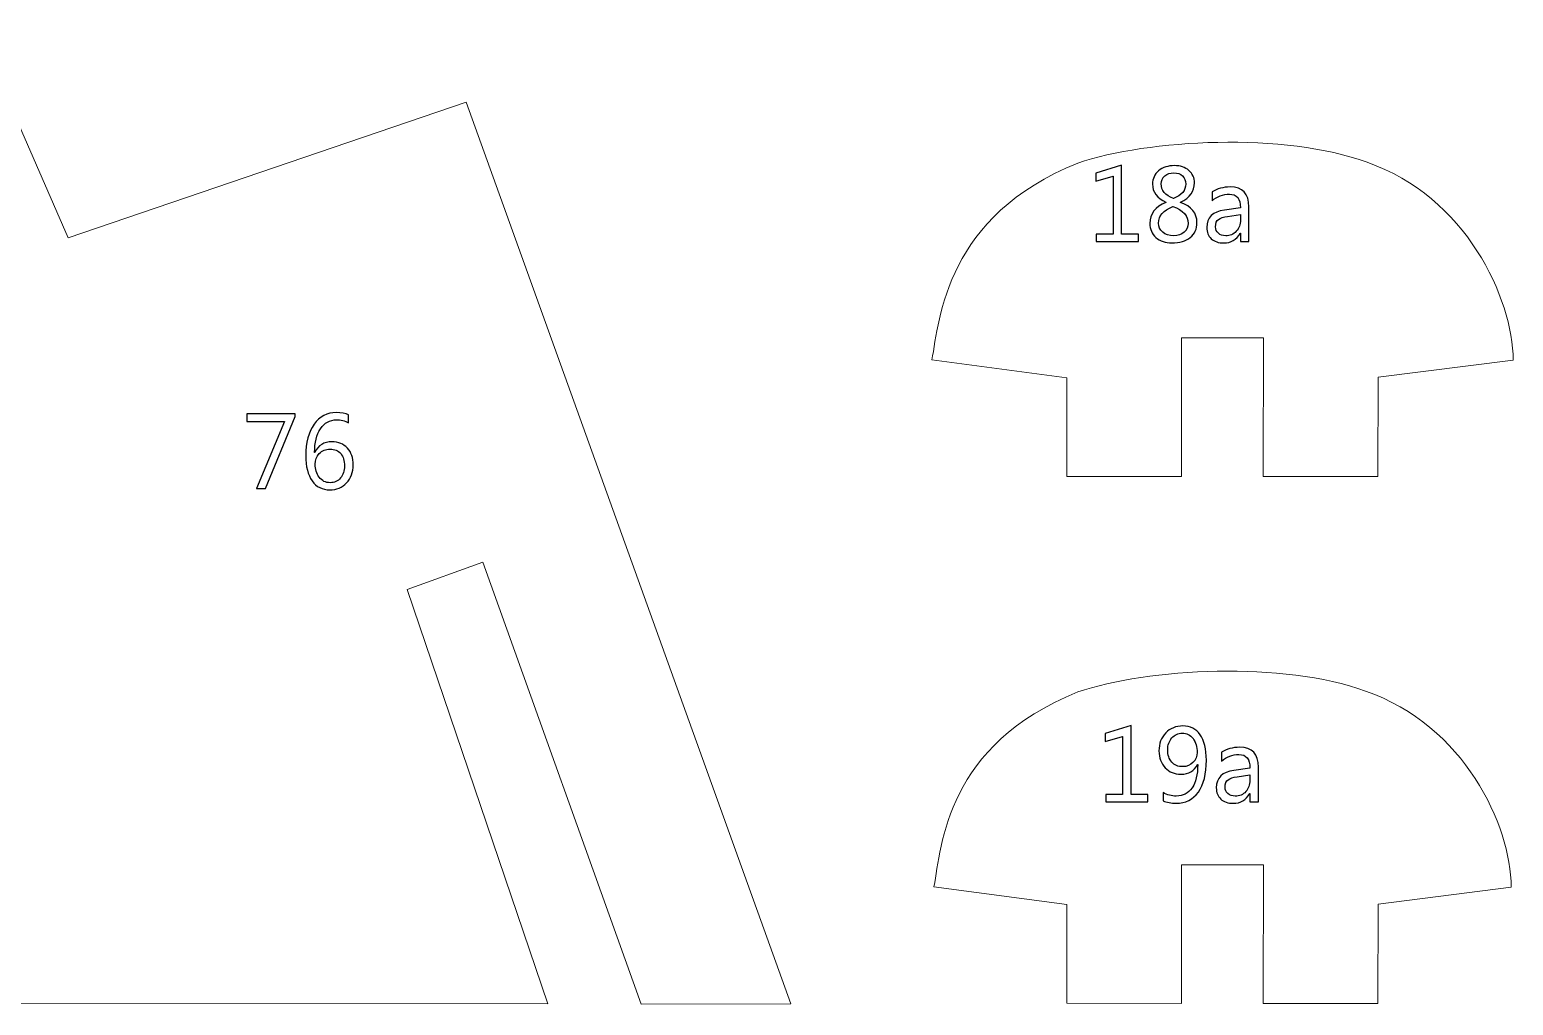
# Model space of a CAD drawing. Header units: centimetres. Extents: x -19.4 to 19.9, y -26.5 to 22.7.
# Drawn here: x 13.74 to 19.62, y -26.46 to -22.59 of the extents above; entities that cross this region are included whole.
import ezdxf

# ---------------------------------------------------------------- set-up
doc = ezdxf.new("R2010")
doc.units = ezdxf.units.CM
doc.header["$MEASUREMENT"] = 0
doc.layers.add('Camada 1', color=7, linetype='Continuous')

msp = doc.modelspace()

# ---------------------------------------------------------------- linework, layer by layer
at = {"layer": 'Camada 1', "color": 7, "lineweight": 9}
for points, knots in [([(15.46862, -22.88069), (15.46862, -22.88069), (16.7564, -26.45463), (16.7564, -26.45463), (16.7564, -26.45463), (16.7564, -26.45463), (16.16272, -26.45526), (16.16272, -26.45526), (16.16272, -26.45526), (16.16272, -26.45526), (15.53393, -24.70365), (15.53393, -24.70365), (15.53393, -24.70365), (15.53393, -24.70365), (15.23463, -24.8125), (15.23463, -24.8125), (15.23463, -24.8125), (15.23463, -24.8125), (15.79181, -26.45503), (15.79181, -26.45503), (15.79181, -26.45503), (15.79181, -26.45503), (8.80438, -26.45255), (8.80438, -26.45255), (8.80438, -26.45255), (8.80438, -26.45255), (8.79951, -25.87983), (8.79951, -25.87983), (8.79951, -25.87983), (8.79951, -25.87983), (8.47881, -25.87795), (8.47881, -25.87795), (8.47881, -25.87795), (8.47881, -25.87795), (8.47523, -26.45047), (8.47523, -26.45047), (8.47523, -26.45047), (8.47523, -26.45047), (6.45199, -26.45212), (6.45199, -26.45212), (6.45199, -26.45212), (6.20591, -26.46023), (6.14256, -26.04751), (6.38097, -25.97301), (6.38097, -25.97301), (6.38097, -25.97301), (8.44333, -25.27122), (8.44333, -25.27122), (8.44333, -25.27122), (8.44333, -25.27122), (8.34547, -24.96979), (8.34547, -24.96979), (8.34547, -24.96979), (8.34547, -24.96979), (9.88118, -24.43949), (9.88118, -24.43949), (9.88118, -24.43949), (9.88118, -24.43949), (9.99392, -24.74276), (9.99392, -24.74276), (9.99392, -24.74276), (9.99392, -24.74276), (12.45782, -23.90472), (12.45782, -23.90472), (12.45782, -23.90472), (12.45782, -23.90472), (11.44347, -21.50548), (11.44347, -21.50548), (11.44347, -21.50548), (11.44347, -21.50548), (12.89858, -21.14595), (12.89858, -21.14595), (12.89858, -21.14595), (12.89858, -21.14595), (13.889, -23.41795), (13.889, -23.41795), (13.889, -23.41795), (13.889, -23.41795), (15.46862, -22.88069), (15.46862, -22.88069)], [0, 0, 0, 0, 0.047619, 0.047619, 0.047619, 0.047619, 0.0952381, 0.0952381, 0.0952381, 0.0952381, 0.1428571, 0.1428571, 0.1428571, 0.1428571, 0.1904762, 0.1904762, 0.1904762, 0.1904762, 0.2380952, 0.2380952, 0.2380952, 0.2380952, 0.2857143, 0.2857143, 0.2857143, 0.2857143, 0.3333333, 0.3333333, 0.3333333, 0.3333333, 0.3809524, 0.3809524, 0.3809524, 0.3809524, 0.4285714, 0.4285714, 0.4285714, 0.4285714, 0.4761905, 0.4761905, 0.4761905, 0.4761905, 0.5238095, 0.5238095, 0.5238095, 0.5238095, 0.5714286, 0.5714286, 0.5714286, 0.5714286, 0.6190476, 0.6190476, 0.6190476, 0.6190476, 0.6666667, 0.6666667, 0.6666667, 0.6666667, 0.7142857, 0.7142857, 0.7142857, 0.7142857, 0.7619048, 0.7619048, 0.7619048, 0.7619048, 0.8095238, 0.8095238, 0.8095238, 0.8095238, 0.8571429, 0.8571429, 0.8571429, 0.8571429, 0.9047619, 0.9047619, 0.9047619, 0.9047619, 1, 1, 1, 1]), ([(18.30571, -23.8153), (18.30571, -23.8153), (18.63016, -23.8153), (18.63016, -23.8153), (18.63016, -23.8153), (18.63016, -23.8153), (18.62994, -24.36472), (18.62994, -24.36472), (18.62994, -24.36472), (18.62994, -24.36472), (19.08462, -24.3646), (19.08462, -24.3646), (19.08462, -24.3646), (19.08462, -24.3646), (19.08492, -23.97119), (19.08492, -23.97119), (19.08492, -23.97119), (19.08492, -23.97119), (19.62165, -23.90367), (19.62165, -23.90367), (19.62165, -23.90367), (19.61868, -23.65699), (19.43366, -23.25421), (19.04145, -23.11915), (19.04145, -23.11915), (18.71674, -22.9992), (18.17088, -23.02732), (17.8942, -23.1225), (17.8942, -23.1225), (17.37287, -23.33171), (17.34574, -23.73671), (17.31563, -23.90215), (17.31563, -23.90215), (17.31563, -23.90215), (17.85018, -23.97329), (17.85018, -23.97329), (17.85018, -23.97329), (17.85018, -23.97329), (17.85024, -24.36394), (17.85024, -24.36394), (17.85024, -24.36394), (17.85024, -24.36394), (18.30575, -24.36468), (18.30575, -24.36468), (18.30575, -24.36468), (18.30575, -24.36468), (18.30571, -23.8153), (18.30571, -23.8153)], [0, 0, 0, 0, 0.0769231, 0.0769231, 0.0769231, 0.0769231, 0.1538462, 0.1538462, 0.1538462, 0.1538462, 0.2307692, 0.2307692, 0.2307692, 0.2307692, 0.3076923, 0.3076923, 0.3076923, 0.3076923, 0.3846154, 0.3846154, 0.3846154, 0.3846154, 0.4615385, 0.4615385, 0.4615385, 0.4615385, 0.5384615, 0.5384615, 0.5384615, 0.5384615, 0.6153846, 0.6153846, 0.6153846, 0.6153846, 0.6923077, 0.6923077, 0.6923077, 0.6923077, 0.7692308, 0.7692308, 0.7692308, 0.7692308, 0.8461538, 0.8461538, 0.8461538, 0.8461538, 1, 1, 1, 1]), ([(18.30571, -25.9033), (18.30571, -25.9033), (18.63016, -25.9033), (18.63016, -25.9033), (18.63016, -25.9033), (18.63016, -25.9033), (18.62994, -26.45272), (18.62994, -26.45272), (18.62994, -26.45272), (18.62994, -26.45272), (19.08462, -26.4526), (19.08462, -26.4526), (19.08462, -26.4526), (19.08462, -26.4526), (19.08492, -26.05919), (19.08492, -26.05919), (19.08492, -26.05919), (19.08492, -26.05919), (19.61366, -25.99167), (19.61366, -25.99167), (19.61366, -25.99167), (19.61069, -25.74499), (19.42774, -25.35021), (19.03552, -25.21515), (19.03552, -25.21515), (18.71082, -25.0952), (18.17088, -25.12332), (17.8942, -25.2185), (17.8942, -25.2185), (17.37287, -25.42771), (17.35376, -25.82471), (17.32364, -25.99015), (17.32364, -25.99015), (17.32364, -25.99015), (17.85018, -26.06129), (17.85018, -26.06129), (17.85018, -26.06129), (17.85018, -26.06129), (17.85024, -26.45194), (17.85024, -26.45194), (17.85024, -26.45194), (17.85024, -26.45194), (18.30575, -26.45268), (18.30575, -26.45268), (18.30575, -26.45268), (18.30575, -26.45268), (18.30571, -25.9033), (18.30571, -25.9033)], [0, 0, 0, 0, 0.0769231, 0.0769231, 0.0769231, 0.0769231, 0.1538462, 0.1538462, 0.1538462, 0.1538462, 0.2307692, 0.2307692, 0.2307692, 0.2307692, 0.3076923, 0.3076923, 0.3076923, 0.3076923, 0.3846154, 0.3846154, 0.3846154, 0.3846154, 0.4615385, 0.4615385, 0.4615385, 0.4615385, 0.5384615, 0.5384615, 0.5384615, 0.5384615, 0.6153846, 0.6153846, 0.6153846, 0.6153846, 0.6923077, 0.6923077, 0.6923077, 0.6923077, 0.7692308, 0.7692308, 0.7692308, 0.7692308, 0.8461538, 0.8461538, 0.8461538, 0.8461538, 1, 1, 1, 1])]:
    msp.add_open_spline(points, degree=3, knots=knots, dxfattribs=at)
at = {"layer": 'Camada 1', "color": 7}
for points, knots in [([(18.13488, -23.4337), (18.13488, -23.4337), (17.96724, -23.4337), (17.96724, -23.4337), (17.96724, -23.4337), (17.96724, -23.4337), (17.96724, -23.40407), (17.96724, -23.40407), (17.96724, -23.40407), (17.96724, -23.40407), (18.03412, -23.40407), (18.03412, -23.40407), (18.03412, -23.40407), (18.03412, -23.40407), (18.03412, -23.17363), (18.03412, -23.17363), (18.03412, -23.17363), (18.03412, -23.17363), (17.96554, -23.19409), (17.96554, -23.19409), (17.96554, -23.19409), (17.96554, -23.19409), (17.96554, -23.16192), (17.96554, -23.16192), (17.96554, -23.16192), (17.96554, -23.16192), (18.06799, -23.13059), (18.06799, -23.13059), (18.06799, -23.13059), (18.06799, -23.13059), (18.06799, -23.40407), (18.06799, -23.40407), (18.06799, -23.40407), (18.06799, -23.40407), (18.13488, -23.40407), (18.13488, -23.40407), (18.13488, -23.40407), (18.13488, -23.40407), (18.13488, -23.4337), (18.13488, -23.4337)], [0, 0, 0, 0, 0.0909091, 0.0909091, 0.0909091, 0.0909091, 0.1818182, 0.1818182, 0.1818182, 0.1818182, 0.2727273, 0.2727273, 0.2727273, 0.2727273, 0.3636364, 0.3636364, 0.3636364, 0.3636364, 0.4545455, 0.4545455, 0.4545455, 0.4545455, 0.5454545, 0.5454545, 0.5454545, 0.5454545, 0.6363636, 0.6363636, 0.6363636, 0.6363636, 0.7272727, 0.7272727, 0.7272727, 0.7272727, 0.8181818, 0.8181818, 0.8181818, 0.8181818, 1, 1, 1, 1]), ([(18.24368, -23.27833), (18.24368, -23.27833), (18.24368, -23.27749), (18.24368, -23.27749), (18.24368, -23.27749), (18.20812, -23.26098), (18.19034, -23.23699), (18.19034, -23.20552), (18.19034, -23.20552), (18.19034, -23.18414), (18.19845, -23.16657), (18.21475, -23.15288), (18.21475, -23.15288), (18.23105, -23.13913), (18.252, -23.13228), (18.27769, -23.13228), (18.27769, -23.13228), (18.30083, -23.13228), (18.31988, -23.1387), (18.33477, -23.15154), (18.33477, -23.15154), (18.34965, -23.16439), (18.35713, -23.18082), (18.35713, -23.20093), (18.35713, -23.20093), (18.35713, -23.23381), (18.33879, -23.25928), (18.3021, -23.27749), (18.3021, -23.27749), (18.3021, -23.27749), (18.3021, -23.27833), (18.3021, -23.27833), (18.3021, -23.27833), (18.34528, -23.29379), (18.36687, -23.32053), (18.36687, -23.35856), (18.36687, -23.35856), (18.36687, -23.38311), (18.35805, -23.40258), (18.34041, -23.41705), (18.34041, -23.41705), (18.32284, -23.43151), (18.29829, -23.43878), (18.26689, -23.43878), (18.26689, -23.43878), (18.24156, -23.43878), (18.22075, -23.43158), (18.20431, -23.41726), (18.20431, -23.41726), (18.18794, -23.40294), (18.17975, -23.38431), (18.17975, -23.36145), (18.17975, -23.36145), (18.17975, -23.32342), (18.20106, -23.29569), (18.24368, -23.27833)], [0, 0, 0, 0, 0.0666667, 0.0666667, 0.0666667, 0.0666667, 0.1333333, 0.1333333, 0.1333333, 0.1333333, 0.2, 0.2, 0.2, 0.2, 0.2666667, 0.2666667, 0.2666667, 0.2666667, 0.3333333, 0.3333333, 0.3333333, 0.3333333, 0.4, 0.4, 0.4, 0.4, 0.4666667, 0.4666667, 0.4666667, 0.4666667, 0.5333333, 0.5333333, 0.5333333, 0.5333333, 0.6, 0.6, 0.6, 0.6, 0.6666667, 0.6666667, 0.6666667, 0.6666667, 0.7333333, 0.7333333, 0.7333333, 0.7333333, 0.8, 0.8, 0.8, 0.8, 0.8666667, 0.8666667, 0.8666667, 0.8666667, 1, 1, 1, 1]), ([(18.32242, -23.20517), (18.32242, -23.19148), (18.31812, -23.18075), (18.30958, -23.17285), (18.30958, -23.17285), (18.30104, -23.16502), (18.28933, -23.16107), (18.27458, -23.16107), (18.27458, -23.16107), (18.26075, -23.16107), (18.24904, -23.16516), (18.23944, -23.17342), (18.23944, -23.17342), (18.22985, -23.1816), (18.22505, -23.19204), (18.22505, -23.20474), (18.22505, -23.20474), (18.22505, -23.23057), (18.24114, -23.24997), (18.27331, -23.26309), (18.27331, -23.26309), (18.30605, -23.24955), (18.32242, -23.23029), (18.32242, -23.20517)], [0, 0, 0, 0, 0.1428571, 0.1428571, 0.1428571, 0.1428571, 0.2857143, 0.2857143, 0.2857143, 0.2857143, 0.4285714, 0.4285714, 0.4285714, 0.4285714, 0.5714286, 0.5714286, 0.5714286, 0.5714286, 0.7142857, 0.7142857, 0.7142857, 0.7142857, 1, 1, 1, 1]), ([(18.57304, -23.4337), (18.57304, -23.4337), (18.53917, -23.4337), (18.53917, -23.4337), (18.53917, -23.4337), (18.53917, -23.4337), (18.53917, -23.40061), (18.53917, -23.40061), (18.53917, -23.40061), (18.53917, -23.40061), (18.53832, -23.40061), (18.53832, -23.40061), (18.53832, -23.40061), (18.52358, -23.42608), (18.50192, -23.43878), (18.4732, -23.43878), (18.4732, -23.43878), (18.4521, -23.43878), (18.43559, -23.43321), (18.42367, -23.42199), (18.42367, -23.42199), (18.41174, -23.41084), (18.40582, -23.39602), (18.40582, -23.37754), (18.40582, -23.37754), (18.40582, -23.33795), (18.4291, -23.31488), (18.47567, -23.30839), (18.47567, -23.30839), (18.47567, -23.30839), (18.53917, -23.2995), (18.53917, -23.2995), (18.53917, -23.2995), (18.53917, -23.26338), (18.52463, -23.24531), (18.49557, -23.24531), (18.49557, -23.24531), (18.47009, -23.24531), (18.44709, -23.25406), (18.42656, -23.27156), (18.42656, -23.27156), (18.42656, -23.27156), (18.42656, -23.23685), (18.42656, -23.23685), (18.42656, -23.23685), (18.44737, -23.22358), (18.47129, -23.21695), (18.49846, -23.21695), (18.49846, -23.21695), (18.5482, -23.21695), (18.57304, -23.24327), (18.57304, -23.29597), (18.57304, -23.29597), (18.57304, -23.29597), (18.57304, -23.4337), (18.57304, -23.4337)], [0, 0, 0, 0, 0.0666667, 0.0666667, 0.0666667, 0.0666667, 0.1333333, 0.1333333, 0.1333333, 0.1333333, 0.2, 0.2, 0.2, 0.2, 0.2666667, 0.2666667, 0.2666667, 0.2666667, 0.3333333, 0.3333333, 0.3333333, 0.3333333, 0.4, 0.4, 0.4, 0.4, 0.4666667, 0.4666667, 0.4666667, 0.4666667, 0.5333333, 0.5333333, 0.5333333, 0.5333333, 0.6, 0.6, 0.6, 0.6, 0.6666667, 0.6666667, 0.6666667, 0.6666667, 0.7333333, 0.7333333, 0.7333333, 0.7333333, 0.8, 0.8, 0.8, 0.8, 0.8666667, 0.8666667, 0.8666667, 0.8666667, 1, 1, 1, 1]), ([(18.27105, -23.29442), (18.23331, -23.30945), (18.21447, -23.33132), (18.21447, -23.3599), (18.21447, -23.3599), (18.21447, -23.37464), (18.21997, -23.38678), (18.23091, -23.39623), (18.23091, -23.39623), (18.24184, -23.40569), (18.25624, -23.41042), (18.27416, -23.41042), (18.27416, -23.41042), (18.29123, -23.41042), (18.30513, -23.40576), (18.31593, -23.39645), (18.31593, -23.39645), (18.32672, -23.38713), (18.33216, -23.37535), (18.33216, -23.3611), (18.33216, -23.3611), (18.33216, -23.33132), (18.31177, -23.30903), (18.27105, -23.29442)], [0, 0, 0, 0, 0.1428571, 0.1428571, 0.1428571, 0.1428571, 0.2857143, 0.2857143, 0.2857143, 0.2857143, 0.4285714, 0.4285714, 0.4285714, 0.4285714, 0.5714286, 0.5714286, 0.5714286, 0.5714286, 0.7142857, 0.7142857, 0.7142857, 0.7142857, 1, 1, 1, 1]), ([(18.53917, -23.32659), (18.53917, -23.32659), (18.48809, -23.33365), (18.48809, -23.33365), (18.48809, -23.33365), (18.47235, -23.33584), (18.4605, -23.33979), (18.45253, -23.34536), (18.45253, -23.34536), (18.44455, -23.35101), (18.44053, -23.36089), (18.44053, -23.37514), (18.44053, -23.37514), (18.44053, -23.38551), (18.4442, -23.39398), (18.45161, -23.40054), (18.45161, -23.40054), (18.45895, -23.4071), (18.46882, -23.41042), (18.48103, -23.41042), (18.48103, -23.41042), (18.49789, -23.41042), (18.51179, -23.40449), (18.52273, -23.39271), (18.52273, -23.39271), (18.53367, -23.38085), (18.53917, -23.3659), (18.53917, -23.34776), (18.53917, -23.34776), (18.53917, -23.34776), (18.53917, -23.32659), (18.53917, -23.32659)], [0, 0, 0, 0, 0.1111111, 0.1111111, 0.1111111, 0.1111111, 0.2222222, 0.2222222, 0.2222222, 0.2222222, 0.3333333, 0.3333333, 0.3333333, 0.3333333, 0.4444444, 0.4444444, 0.4444444, 0.4444444, 0.5555556, 0.5555556, 0.5555556, 0.5555556, 0.6666667, 0.6666667, 0.6666667, 0.6666667, 0.7777778, 0.7777778, 0.7777778, 0.7777778, 1, 1, 1, 1]), ([(14.78958, -24.12666), (14.78958, -24.12666), (14.67231, -24.41234), (14.67231, -24.41234), (14.67231, -24.41234), (14.67231, -24.41234), (14.63717, -24.41234), (14.63717, -24.41234), (14.63717, -24.41234), (14.63717, -24.41234), (14.74809, -24.14648), (14.74809, -24.14648), (14.74809, -24.14648), (14.74809, -24.14648), (14.59865, -24.14648), (14.59865, -24.14648), (14.59865, -24.14648), (14.59865, -24.14648), (14.59865, -24.116), (14.59865, -24.116), (14.59865, -24.116), (14.59865, -24.116), (14.78958, -24.116), (14.78958, -24.116), (14.78958, -24.116), (14.78958, -24.116), (14.78958, -24.12666), (14.78958, -24.12666)], [0, 0, 0, 0, 0.125, 0.125, 0.125, 0.125, 0.25, 0.25, 0.25, 0.25, 0.375, 0.375, 0.375, 0.375, 0.5, 0.5, 0.5, 0.5, 0.625, 0.625, 0.625, 0.625, 0.75, 0.75, 0.75, 0.75, 1, 1, 1, 1]), ([(15.00209, -24.11939), (15.00209, -24.11939), (15.00209, -24.15149), (15.00209, -24.15149), (15.00209, -24.15149), (14.98678, -24.14366), (14.9707, -24.13971), (14.95376, -24.13971), (14.95376, -24.13971), (14.92751, -24.13971), (14.90649, -24.15142), (14.89068, -24.17485), (14.89068, -24.17485), (14.87495, -24.19827), (14.86705, -24.22967), (14.86705, -24.26897), (14.86705, -24.26897), (14.86705, -24.26897), (14.86789, -24.26897), (14.86789, -24.26897), (14.86789, -24.26897), (14.88165, -24.24096), (14.90423, -24.22692), (14.93563, -24.22692), (14.93563, -24.22692), (14.96152, -24.22692), (14.98205, -24.23524), (14.99737, -24.25182), (14.99737, -24.25182), (15.01268, -24.26847), (15.0203, -24.2907), (15.0203, -24.31857), (15.0203, -24.31857), (15.0203, -24.34764), (15.01155, -24.37142), (14.99405, -24.38983), (14.99405, -24.38983), (14.97655, -24.40825), (14.95433, -24.41742), (14.92737, -24.41742), (14.92737, -24.41742), (14.8976, -24.41742), (14.87424, -24.40557), (14.85731, -24.38186), (14.85731, -24.38186), (14.84038, -24.35815), (14.83191, -24.32485), (14.83191, -24.28195), (14.83191, -24.28195), (14.83191, -24.22995), (14.84299, -24.18846), (14.86514, -24.15749), (14.86514, -24.15749), (14.8873, -24.12644), (14.91658, -24.11092), (14.95292, -24.11092), (14.95292, -24.11092), (14.97359, -24.11092), (14.98996, -24.11374), (15.00209, -24.11939)], [0, 0, 0, 0, 0.0625, 0.0625, 0.0625, 0.0625, 0.125, 0.125, 0.125, 0.125, 0.1875, 0.1875, 0.1875, 0.1875, 0.25, 0.25, 0.25, 0.25, 0.3125, 0.3125, 0.3125, 0.3125, 0.375, 0.375, 0.375, 0.375, 0.4375, 0.4375, 0.4375, 0.4375, 0.5, 0.5, 0.5, 0.5, 0.5625, 0.5625, 0.5625, 0.5625, 0.625, 0.625, 0.625, 0.625, 0.6875, 0.6875, 0.6875, 0.6875, 0.75, 0.75, 0.75, 0.75, 0.8125, 0.8125, 0.8125, 0.8125, 0.875, 0.875, 0.875, 0.875, 1, 1, 1, 1]), ([(14.92808, -24.2557), (14.91058, -24.2557), (14.8964, -24.26163), (14.88553, -24.27348), (14.88553, -24.27348), (14.8746, -24.28541), (14.86916, -24.29938), (14.86916, -24.31554), (14.86916, -24.31554), (14.86916, -24.33586), (14.8746, -24.35314), (14.88539, -24.36754), (14.88539, -24.36754), (14.89619, -24.38186), (14.91058, -24.38906), (14.9285, -24.38906), (14.9285, -24.38906), (14.94558, -24.38906), (14.95941, -24.38278), (14.96985, -24.37029), (14.96985, -24.37029), (14.98036, -24.3578), (14.98558, -24.342), (14.98558, -24.3228), (14.98558, -24.3228), (14.98558, -24.30178), (14.98057, -24.28541), (14.97048, -24.27348), (14.97048, -24.27348), (14.96039, -24.26163), (14.94628, -24.2557), (14.92808, -24.2557)], [0, 0, 0, 0, 0.1111111, 0.1111111, 0.1111111, 0.1111111, 0.2222222, 0.2222222, 0.2222222, 0.2222222, 0.3333333, 0.3333333, 0.3333333, 0.3333333, 0.4444444, 0.4444444, 0.4444444, 0.4444444, 0.5555556, 0.5555556, 0.5555556, 0.5555556, 0.6666667, 0.6666667, 0.6666667, 0.6666667, 0.7777778, 0.7777778, 0.7777778, 0.7777778, 1, 1, 1, 1]), ([(18.17252, -25.65446), (18.17252, -25.65446), (18.00488, -25.65446), (18.00488, -25.65446), (18.00488, -25.65446), (18.00488, -25.65446), (18.00488, -25.62483), (18.00488, -25.62483), (18.00488, -25.62483), (18.00488, -25.62483), (18.07176, -25.62483), (18.07176, -25.62483), (18.07176, -25.62483), (18.07176, -25.62483), (18.07176, -25.39439), (18.07176, -25.39439), (18.07176, -25.39439), (18.07176, -25.39439), (18.00318, -25.41485), (18.00318, -25.41485), (18.00318, -25.41485), (18.00318, -25.41485), (18.00318, -25.38268), (18.00318, -25.38268), (18.00318, -25.38268), (18.00318, -25.38268), (18.10563, -25.35135), (18.10563, -25.35135), (18.10563, -25.35135), (18.10563, -25.35135), (18.10563, -25.62483), (18.10563, -25.62483), (18.10563, -25.62483), (18.10563, -25.62483), (18.17252, -25.62483), (18.17252, -25.62483), (18.17252, -25.62483), (18.17252, -25.62483), (18.17252, -25.65446), (18.17252, -25.65446)], [0, 0, 0, 0, 0.0909091, 0.0909091, 0.0909091, 0.0909091, 0.1818182, 0.1818182, 0.1818182, 0.1818182, 0.2727273, 0.2727273, 0.2727273, 0.2727273, 0.3636364, 0.3636364, 0.3636364, 0.3636364, 0.4545455, 0.4545455, 0.4545455, 0.4545455, 0.5454545, 0.5454545, 0.5454545, 0.5454545, 0.6363636, 0.6363636, 0.6363636, 0.6363636, 0.7272727, 0.7272727, 0.7272727, 0.7272727, 0.8181818, 0.8181818, 0.8181818, 0.8181818, 1, 1, 1, 1]), ([(18.23221, -25.64966), (18.23221, -25.64966), (18.23221, -25.61714), (18.23221, -25.61714), (18.23221, -25.61714), (18.24872, -25.62652), (18.26622, -25.63118), (18.2847, -25.63118), (18.2847, -25.63118), (18.31152, -25.63118), (18.33247, -25.62031), (18.34736, -25.59865), (18.34736, -25.59865), (18.36232, -25.57699), (18.3698, -25.54616), (18.3698, -25.50629), (18.3698, -25.50629), (18.36951, -25.50643), (18.36923, -25.50643), (18.36895, -25.50629), (18.36895, -25.50629), (18.35632, -25.53169), (18.33424, -25.54439), (18.30291, -25.54439), (18.30291, -25.54439), (18.27751, -25.54439), (18.25676, -25.53578), (18.24047, -25.51857), (18.24047, -25.51857), (18.22424, -25.50135), (18.21612, -25.47913), (18.21612, -25.45203), (18.21612, -25.45203), (18.21612, -25.4231), (18.22501, -25.39933), (18.24286, -25.38084), (18.24286, -25.38084), (18.26072, -25.36228), (18.28351, -25.35304), (18.31138, -25.35304), (18.31138, -25.35304), (18.34052, -25.35304), (18.3633, -25.36461), (18.3796, -25.38769), (18.3796, -25.38769), (18.3959, -25.41076), (18.40409, -25.44441), (18.40409, -25.48851), (18.40409, -25.48851), (18.40409, -25.54326), (18.3935, -25.58546), (18.37227, -25.61509), (18.37227, -25.61509), (18.3511, -25.64472), (18.32161, -25.65954), (18.28386, -25.65954), (18.28386, -25.65954), (18.26403, -25.65954), (18.24682, -25.65622), (18.23221, -25.64966)], [0, 0, 0, 0, 0.0625, 0.0625, 0.0625, 0.0625, 0.125, 0.125, 0.125, 0.125, 0.1875, 0.1875, 0.1875, 0.1875, 0.25, 0.25, 0.25, 0.25, 0.3125, 0.3125, 0.3125, 0.3125, 0.375, 0.375, 0.375, 0.375, 0.4375, 0.4375, 0.4375, 0.4375, 0.5, 0.5, 0.5, 0.5, 0.5625, 0.5625, 0.5625, 0.5625, 0.625, 0.625, 0.625, 0.625, 0.6875, 0.6875, 0.6875, 0.6875, 0.75, 0.75, 0.75, 0.75, 0.8125, 0.8125, 0.8125, 0.8125, 0.875, 0.875, 0.875, 0.875, 1, 1, 1, 1]), ([(18.3082, -25.38183), (18.29183, -25.38183), (18.27821, -25.38797), (18.26728, -25.40031), (18.26728, -25.40031), (18.25634, -25.41266), (18.25084, -25.42833), (18.25084, -25.44738), (18.25084, -25.44738), (18.25084, -25.46819), (18.2562, -25.48456), (18.26692, -25.49648), (18.26692, -25.49648), (18.27765, -25.50841), (18.29218, -25.51433), (18.31053, -25.51433), (18.31053, -25.51433), (18.32647, -25.51433), (18.33995, -25.5089), (18.35103, -25.49804), (18.35103, -25.49804), (18.36211, -25.4871), (18.36768, -25.47383), (18.36768, -25.4581), (18.36768, -25.4581), (18.36768, -25.43566), (18.36218, -25.41732), (18.35117, -25.40314), (18.35117, -25.40314), (18.34016, -25.38896), (18.32584, -25.38183), (18.3082, -25.38183)], [0, 0, 0, 0, 0.1111111, 0.1111111, 0.1111111, 0.1111111, 0.2222222, 0.2222222, 0.2222222, 0.2222222, 0.3333333, 0.3333333, 0.3333333, 0.3333333, 0.4444444, 0.4444444, 0.4444444, 0.4444444, 0.5555556, 0.5555556, 0.5555556, 0.5555556, 0.6666667, 0.6666667, 0.6666667, 0.6666667, 0.7777778, 0.7777778, 0.7777778, 0.7777778, 1, 1, 1, 1]), ([(18.61068, -25.65446), (18.61068, -25.65446), (18.57681, -25.65446), (18.57681, -25.65446), (18.57681, -25.65446), (18.57681, -25.65446), (18.57681, -25.62137), (18.57681, -25.62137), (18.57681, -25.62137), (18.57681, -25.62137), (18.57596, -25.62137), (18.57596, -25.62137), (18.57596, -25.62137), (18.56122, -25.64684), (18.53956, -25.65954), (18.51084, -25.65954), (18.51084, -25.65954), (18.48974, -25.65954), (18.47323, -25.65397), (18.46131, -25.64275), (18.46131, -25.64275), (18.44938, -25.6316), (18.44346, -25.61678), (18.44346, -25.5983), (18.44346, -25.5983), (18.44346, -25.55871), (18.46674, -25.53564), (18.51331, -25.52915), (18.51331, -25.52915), (18.51331, -25.52915), (18.57681, -25.52026), (18.57681, -25.52026), (18.57681, -25.52026), (18.57681, -25.48414), (18.56227, -25.46607), (18.53321, -25.46607), (18.53321, -25.46607), (18.50773, -25.46607), (18.48473, -25.47482), (18.4642, -25.49232), (18.4642, -25.49232), (18.4642, -25.49232), (18.4642, -25.45761), (18.4642, -25.45761), (18.4642, -25.45761), (18.48501, -25.44434), (18.50893, -25.43771), (18.5361, -25.43771), (18.5361, -25.43771), (18.58584, -25.43771), (18.61068, -25.46403), (18.61068, -25.51673), (18.61068, -25.51673), (18.61068, -25.51673), (18.61068, -25.65446), (18.61068, -25.65446)], [0, 0, 0, 0, 0.0666667, 0.0666667, 0.0666667, 0.0666667, 0.1333333, 0.1333333, 0.1333333, 0.1333333, 0.2, 0.2, 0.2, 0.2, 0.2666667, 0.2666667, 0.2666667, 0.2666667, 0.3333333, 0.3333333, 0.3333333, 0.3333333, 0.4, 0.4, 0.4, 0.4, 0.4666667, 0.4666667, 0.4666667, 0.4666667, 0.5333333, 0.5333333, 0.5333333, 0.5333333, 0.6, 0.6, 0.6, 0.6, 0.6666667, 0.6666667, 0.6666667, 0.6666667, 0.7333333, 0.7333333, 0.7333333, 0.7333333, 0.8, 0.8, 0.8, 0.8, 0.8666667, 0.8666667, 0.8666667, 0.8666667, 1, 1, 1, 1]), ([(18.57681, -25.54735), (18.57681, -25.54735), (18.52573, -25.55441), (18.52573, -25.55441), (18.52573, -25.55441), (18.50999, -25.5566), (18.49814, -25.56055), (18.49017, -25.56612), (18.49017, -25.56612), (18.48219, -25.57177), (18.47817, -25.58165), (18.47817, -25.5959), (18.47817, -25.5959), (18.47817, -25.60627), (18.48184, -25.61474), (18.48925, -25.6213), (18.48925, -25.6213), (18.49659, -25.62786), (18.50646, -25.63118), (18.51867, -25.63118), (18.51867, -25.63118), (18.53553, -25.63118), (18.54943, -25.62525), (18.56037, -25.61347), (18.56037, -25.61347), (18.57131, -25.60161), (18.57681, -25.58666), (18.57681, -25.56852), (18.57681, -25.56852), (18.57681, -25.56852), (18.57681, -25.54735), (18.57681, -25.54735)], [0, 0, 0, 0, 0.1111111, 0.1111111, 0.1111111, 0.1111111, 0.2222222, 0.2222222, 0.2222222, 0.2222222, 0.3333333, 0.3333333, 0.3333333, 0.3333333, 0.4444444, 0.4444444, 0.4444444, 0.4444444, 0.5555556, 0.5555556, 0.5555556, 0.5555556, 0.6666667, 0.6666667, 0.6666667, 0.6666667, 0.7777778, 0.7777778, 0.7777778, 0.7777778, 1, 1, 1, 1])]:
    msp.add_open_spline(points, degree=3, knots=knots, dxfattribs=at)
at = {"layer": 'Camada 1', "color": 250, "lineweight": 9}
for points, knots in [([(18.13488, -23.4337), (18.13488, -23.4337), (17.96724, -23.4337), (17.96724, -23.4337), (17.96724, -23.4337), (17.96724, -23.4337), (17.96724, -23.40407), (17.96724, -23.40407), (17.96724, -23.40407), (17.96724, -23.40407), (18.03412, -23.40407), (18.03412, -23.40407), (18.03412, -23.40407), (18.03412, -23.40407), (18.03412, -23.17363), (18.03412, -23.17363), (18.03412, -23.17363), (18.03412, -23.17363), (17.96554, -23.19409), (17.96554, -23.19409), (17.96554, -23.19409), (17.96554, -23.19409), (17.96554, -23.16192), (17.96554, -23.16192), (17.96554, -23.16192), (17.96554, -23.16192), (18.06799, -23.13059), (18.06799, -23.13059), (18.06799, -23.13059), (18.06799, -23.13059), (18.06799, -23.40407), (18.06799, -23.40407), (18.06799, -23.40407), (18.06799, -23.40407), (18.13488, -23.40407), (18.13488, -23.40407), (18.13488, -23.40407), (18.13488, -23.40407), (18.13488, -23.4337), (18.13488, -23.4337)], [0, 0, 0, 0, 0.0909091, 0.0909091, 0.0909091, 0.0909091, 0.1818182, 0.1818182, 0.1818182, 0.1818182, 0.2727273, 0.2727273, 0.2727273, 0.2727273, 0.3636364, 0.3636364, 0.3636364, 0.3636364, 0.4545455, 0.4545455, 0.4545455, 0.4545455, 0.5454545, 0.5454545, 0.5454545, 0.5454545, 0.6363636, 0.6363636, 0.6363636, 0.6363636, 0.7272727, 0.7272727, 0.7272727, 0.7272727, 0.8181818, 0.8181818, 0.8181818, 0.8181818, 1, 1, 1, 1]), ([(18.24368, -23.27833), (18.24368, -23.27833), (18.24368, -23.27749), (18.24368, -23.27749), (18.24368, -23.27749), (18.20812, -23.26098), (18.19034, -23.23699), (18.19034, -23.20552), (18.19034, -23.20552), (18.19034, -23.18414), (18.19845, -23.16657), (18.21475, -23.15288), (18.21475, -23.15288), (18.23105, -23.13913), (18.252, -23.13228), (18.27769, -23.13228), (18.27769, -23.13228), (18.30083, -23.13228), (18.31988, -23.1387), (18.33477, -23.15154), (18.33477, -23.15154), (18.34965, -23.16439), (18.35713, -23.18082), (18.35713, -23.20093), (18.35713, -23.20093), (18.35713, -23.23381), (18.33879, -23.25928), (18.3021, -23.27749), (18.3021, -23.27749), (18.3021, -23.27749), (18.3021, -23.27833), (18.3021, -23.27833), (18.3021, -23.27833), (18.34528, -23.29379), (18.36687, -23.32053), (18.36687, -23.35856), (18.36687, -23.35856), (18.36687, -23.38311), (18.35805, -23.40258), (18.34041, -23.41705), (18.34041, -23.41705), (18.32284, -23.43151), (18.29829, -23.43878), (18.26689, -23.43878), (18.26689, -23.43878), (18.24156, -23.43878), (18.22075, -23.43158), (18.20431, -23.41726), (18.20431, -23.41726), (18.18794, -23.40294), (18.17975, -23.38431), (18.17975, -23.36145), (18.17975, -23.36145), (18.17975, -23.32342), (18.20106, -23.29569), (18.24368, -23.27833)], [0, 0, 0, 0, 0.0666667, 0.0666667, 0.0666667, 0.0666667, 0.1333333, 0.1333333, 0.1333333, 0.1333333, 0.2, 0.2, 0.2, 0.2, 0.2666667, 0.2666667, 0.2666667, 0.2666667, 0.3333333, 0.3333333, 0.3333333, 0.3333333, 0.4, 0.4, 0.4, 0.4, 0.4666667, 0.4666667, 0.4666667, 0.4666667, 0.5333333, 0.5333333, 0.5333333, 0.5333333, 0.6, 0.6, 0.6, 0.6, 0.6666667, 0.6666667, 0.6666667, 0.6666667, 0.7333333, 0.7333333, 0.7333333, 0.7333333, 0.8, 0.8, 0.8, 0.8, 0.8666667, 0.8666667, 0.8666667, 0.8666667, 1, 1, 1, 1]), ([(18.32242, -23.20517), (18.32242, -23.19148), (18.31812, -23.18075), (18.30958, -23.17285), (18.30958, -23.17285), (18.30104, -23.16502), (18.28933, -23.16107), (18.27458, -23.16107), (18.27458, -23.16107), (18.26075, -23.16107), (18.24904, -23.16516), (18.23944, -23.17342), (18.23944, -23.17342), (18.22985, -23.1816), (18.22505, -23.19204), (18.22505, -23.20474), (18.22505, -23.20474), (18.22505, -23.23057), (18.24114, -23.24997), (18.27331, -23.26309), (18.27331, -23.26309), (18.30605, -23.24955), (18.32242, -23.23029), (18.32242, -23.20517)], [0, 0, 0, 0, 0.1428571, 0.1428571, 0.1428571, 0.1428571, 0.2857143, 0.2857143, 0.2857143, 0.2857143, 0.4285714, 0.4285714, 0.4285714, 0.4285714, 0.5714286, 0.5714286, 0.5714286, 0.5714286, 0.7142857, 0.7142857, 0.7142857, 0.7142857, 1, 1, 1, 1]), ([(18.57304, -23.4337), (18.57304, -23.4337), (18.53917, -23.4337), (18.53917, -23.4337), (18.53917, -23.4337), (18.53917, -23.4337), (18.53917, -23.40061), (18.53917, -23.40061), (18.53917, -23.40061), (18.53917, -23.40061), (18.53832, -23.40061), (18.53832, -23.40061), (18.53832, -23.40061), (18.52358, -23.42608), (18.50192, -23.43878), (18.4732, -23.43878), (18.4732, -23.43878), (18.4521, -23.43878), (18.43559, -23.43321), (18.42367, -23.42199), (18.42367, -23.42199), (18.41174, -23.41084), (18.40582, -23.39602), (18.40582, -23.37754), (18.40582, -23.37754), (18.40582, -23.33795), (18.4291, -23.31488), (18.47567, -23.30839), (18.47567, -23.30839), (18.47567, -23.30839), (18.53917, -23.2995), (18.53917, -23.2995), (18.53917, -23.2995), (18.53917, -23.26338), (18.52463, -23.24531), (18.49557, -23.24531), (18.49557, -23.24531), (18.47009, -23.24531), (18.44709, -23.25406), (18.42656, -23.27156), (18.42656, -23.27156), (18.42656, -23.27156), (18.42656, -23.23685), (18.42656, -23.23685), (18.42656, -23.23685), (18.44737, -23.22358), (18.47129, -23.21695), (18.49846, -23.21695), (18.49846, -23.21695), (18.5482, -23.21695), (18.57304, -23.24327), (18.57304, -23.29597), (18.57304, -23.29597), (18.57304, -23.29597), (18.57304, -23.4337), (18.57304, -23.4337)], [0, 0, 0, 0, 0.0666667, 0.0666667, 0.0666667, 0.0666667, 0.1333333, 0.1333333, 0.1333333, 0.1333333, 0.2, 0.2, 0.2, 0.2, 0.2666667, 0.2666667, 0.2666667, 0.2666667, 0.3333333, 0.3333333, 0.3333333, 0.3333333, 0.4, 0.4, 0.4, 0.4, 0.4666667, 0.4666667, 0.4666667, 0.4666667, 0.5333333, 0.5333333, 0.5333333, 0.5333333, 0.6, 0.6, 0.6, 0.6, 0.6666667, 0.6666667, 0.6666667, 0.6666667, 0.7333333, 0.7333333, 0.7333333, 0.7333333, 0.8, 0.8, 0.8, 0.8, 0.8666667, 0.8666667, 0.8666667, 0.8666667, 1, 1, 1, 1]), ([(18.27105, -23.29442), (18.23331, -23.30945), (18.21447, -23.33132), (18.21447, -23.3599), (18.21447, -23.3599), (18.21447, -23.37464), (18.21997, -23.38678), (18.23091, -23.39623), (18.23091, -23.39623), (18.24184, -23.40569), (18.25624, -23.41042), (18.27416, -23.41042), (18.27416, -23.41042), (18.29123, -23.41042), (18.30513, -23.40576), (18.31593, -23.39645), (18.31593, -23.39645), (18.32672, -23.38713), (18.33216, -23.37535), (18.33216, -23.3611), (18.33216, -23.3611), (18.33216, -23.33132), (18.31177, -23.30903), (18.27105, -23.29442)], [0, 0, 0, 0, 0.1428571, 0.1428571, 0.1428571, 0.1428571, 0.2857143, 0.2857143, 0.2857143, 0.2857143, 0.4285714, 0.4285714, 0.4285714, 0.4285714, 0.5714286, 0.5714286, 0.5714286, 0.5714286, 0.7142857, 0.7142857, 0.7142857, 0.7142857, 1, 1, 1, 1]), ([(18.53917, -23.32659), (18.53917, -23.32659), (18.48809, -23.33365), (18.48809, -23.33365), (18.48809, -23.33365), (18.47235, -23.33584), (18.4605, -23.33979), (18.45253, -23.34536), (18.45253, -23.34536), (18.44455, -23.35101), (18.44053, -23.36089), (18.44053, -23.37514), (18.44053, -23.37514), (18.44053, -23.38551), (18.4442, -23.39398), (18.45161, -23.40054), (18.45161, -23.40054), (18.45895, -23.4071), (18.46882, -23.41042), (18.48103, -23.41042), (18.48103, -23.41042), (18.49789, -23.41042), (18.51179, -23.40449), (18.52273, -23.39271), (18.52273, -23.39271), (18.53367, -23.38085), (18.53917, -23.3659), (18.53917, -23.34776), (18.53917, -23.34776), (18.53917, -23.34776), (18.53917, -23.32659), (18.53917, -23.32659)], [0, 0, 0, 0, 0.1111111, 0.1111111, 0.1111111, 0.1111111, 0.2222222, 0.2222222, 0.2222222, 0.2222222, 0.3333333, 0.3333333, 0.3333333, 0.3333333, 0.4444444, 0.4444444, 0.4444444, 0.4444444, 0.5555556, 0.5555556, 0.5555556, 0.5555556, 0.6666667, 0.6666667, 0.6666667, 0.6666667, 0.7777778, 0.7777778, 0.7777778, 0.7777778, 1, 1, 1, 1]), ([(14.78958, -24.12666), (14.78958, -24.12666), (14.67231, -24.41234), (14.67231, -24.41234), (14.67231, -24.41234), (14.67231, -24.41234), (14.63717, -24.41234), (14.63717, -24.41234), (14.63717, -24.41234), (14.63717, -24.41234), (14.74809, -24.14648), (14.74809, -24.14648), (14.74809, -24.14648), (14.74809, -24.14648), (14.59865, -24.14648), (14.59865, -24.14648), (14.59865, -24.14648), (14.59865, -24.14648), (14.59865, -24.116), (14.59865, -24.116), (14.59865, -24.116), (14.59865, -24.116), (14.78958, -24.116), (14.78958, -24.116), (14.78958, -24.116), (14.78958, -24.116), (14.78958, -24.12666), (14.78958, -24.12666)], [0, 0, 0, 0, 0.125, 0.125, 0.125, 0.125, 0.25, 0.25, 0.25, 0.25, 0.375, 0.375, 0.375, 0.375, 0.5, 0.5, 0.5, 0.5, 0.625, 0.625, 0.625, 0.625, 0.75, 0.75, 0.75, 0.75, 1, 1, 1, 1]), ([(15.00209, -24.11939), (15.00209, -24.11939), (15.00209, -24.15149), (15.00209, -24.15149), (15.00209, -24.15149), (14.98678, -24.14366), (14.9707, -24.13971), (14.95376, -24.13971), (14.95376, -24.13971), (14.92751, -24.13971), (14.90649, -24.15142), (14.89068, -24.17485), (14.89068, -24.17485), (14.87495, -24.19827), (14.86705, -24.22967), (14.86705, -24.26897), (14.86705, -24.26897), (14.86705, -24.26897), (14.86789, -24.26897), (14.86789, -24.26897), (14.86789, -24.26897), (14.88165, -24.24096), (14.90423, -24.22692), (14.93563, -24.22692), (14.93563, -24.22692), (14.96152, -24.22692), (14.98205, -24.23524), (14.99737, -24.25182), (14.99737, -24.25182), (15.01268, -24.26847), (15.0203, -24.2907), (15.0203, -24.31857), (15.0203, -24.31857), (15.0203, -24.34764), (15.01155, -24.37142), (14.99405, -24.38983), (14.99405, -24.38983), (14.97655, -24.40825), (14.95433, -24.41742), (14.92737, -24.41742), (14.92737, -24.41742), (14.8976, -24.41742), (14.87424, -24.40557), (14.85731, -24.38186), (14.85731, -24.38186), (14.84038, -24.35815), (14.83191, -24.32485), (14.83191, -24.28195), (14.83191, -24.28195), (14.83191, -24.22995), (14.84299, -24.18846), (14.86514, -24.15749), (14.86514, -24.15749), (14.8873, -24.12644), (14.91658, -24.11092), (14.95292, -24.11092), (14.95292, -24.11092), (14.97359, -24.11092), (14.98996, -24.11374), (15.00209, -24.11939)], [0, 0, 0, 0, 0.0625, 0.0625, 0.0625, 0.0625, 0.125, 0.125, 0.125, 0.125, 0.1875, 0.1875, 0.1875, 0.1875, 0.25, 0.25, 0.25, 0.25, 0.3125, 0.3125, 0.3125, 0.3125, 0.375, 0.375, 0.375, 0.375, 0.4375, 0.4375, 0.4375, 0.4375, 0.5, 0.5, 0.5, 0.5, 0.5625, 0.5625, 0.5625, 0.5625, 0.625, 0.625, 0.625, 0.625, 0.6875, 0.6875, 0.6875, 0.6875, 0.75, 0.75, 0.75, 0.75, 0.8125, 0.8125, 0.8125, 0.8125, 0.875, 0.875, 0.875, 0.875, 1, 1, 1, 1]), ([(14.92808, -24.2557), (14.91058, -24.2557), (14.8964, -24.26163), (14.88553, -24.27348), (14.88553, -24.27348), (14.8746, -24.28541), (14.86916, -24.29938), (14.86916, -24.31554), (14.86916, -24.31554), (14.86916, -24.33586), (14.8746, -24.35314), (14.88539, -24.36754), (14.88539, -24.36754), (14.89619, -24.38186), (14.91058, -24.38906), (14.9285, -24.38906), (14.9285, -24.38906), (14.94558, -24.38906), (14.95941, -24.38278), (14.96985, -24.37029), (14.96985, -24.37029), (14.98036, -24.3578), (14.98558, -24.342), (14.98558, -24.3228), (14.98558, -24.3228), (14.98558, -24.30178), (14.98057, -24.28541), (14.97048, -24.27348), (14.97048, -24.27348), (14.96039, -24.26163), (14.94628, -24.2557), (14.92808, -24.2557)], [0, 0, 0, 0, 0.1111111, 0.1111111, 0.1111111, 0.1111111, 0.2222222, 0.2222222, 0.2222222, 0.2222222, 0.3333333, 0.3333333, 0.3333333, 0.3333333, 0.4444444, 0.4444444, 0.4444444, 0.4444444, 0.5555556, 0.5555556, 0.5555556, 0.5555556, 0.6666667, 0.6666667, 0.6666667, 0.6666667, 0.7777778, 0.7777778, 0.7777778, 0.7777778, 1, 1, 1, 1]), ([(18.17252, -25.65446), (18.17252, -25.65446), (18.00488, -25.65446), (18.00488, -25.65446), (18.00488, -25.65446), (18.00488, -25.65446), (18.00488, -25.62483), (18.00488, -25.62483), (18.00488, -25.62483), (18.00488, -25.62483), (18.07176, -25.62483), (18.07176, -25.62483), (18.07176, -25.62483), (18.07176, -25.62483), (18.07176, -25.39439), (18.07176, -25.39439), (18.07176, -25.39439), (18.07176, -25.39439), (18.00318, -25.41485), (18.00318, -25.41485), (18.00318, -25.41485), (18.00318, -25.41485), (18.00318, -25.38268), (18.00318, -25.38268), (18.00318, -25.38268), (18.00318, -25.38268), (18.10563, -25.35135), (18.10563, -25.35135), (18.10563, -25.35135), (18.10563, -25.35135), (18.10563, -25.62483), (18.10563, -25.62483), (18.10563, -25.62483), (18.10563, -25.62483), (18.17252, -25.62483), (18.17252, -25.62483), (18.17252, -25.62483), (18.17252, -25.62483), (18.17252, -25.65446), (18.17252, -25.65446)], [0, 0, 0, 0, 0.0909091, 0.0909091, 0.0909091, 0.0909091, 0.1818182, 0.1818182, 0.1818182, 0.1818182, 0.2727273, 0.2727273, 0.2727273, 0.2727273, 0.3636364, 0.3636364, 0.3636364, 0.3636364, 0.4545455, 0.4545455, 0.4545455, 0.4545455, 0.5454545, 0.5454545, 0.5454545, 0.5454545, 0.6363636, 0.6363636, 0.6363636, 0.6363636, 0.7272727, 0.7272727, 0.7272727, 0.7272727, 0.8181818, 0.8181818, 0.8181818, 0.8181818, 1, 1, 1, 1]), ([(18.23221, -25.64966), (18.23221, -25.64966), (18.23221, -25.61714), (18.23221, -25.61714), (18.23221, -25.61714), (18.24872, -25.62652), (18.26622, -25.63118), (18.2847, -25.63118), (18.2847, -25.63118), (18.31152, -25.63118), (18.33247, -25.62031), (18.34736, -25.59865), (18.34736, -25.59865), (18.36232, -25.57699), (18.3698, -25.54616), (18.3698, -25.50629), (18.3698, -25.50629), (18.36951, -25.50643), (18.36923, -25.50643), (18.36895, -25.50629), (18.36895, -25.50629), (18.35632, -25.53169), (18.33424, -25.54439), (18.30291, -25.54439), (18.30291, -25.54439), (18.27751, -25.54439), (18.25676, -25.53578), (18.24047, -25.51857), (18.24047, -25.51857), (18.22424, -25.50135), (18.21612, -25.47913), (18.21612, -25.45203), (18.21612, -25.45203), (18.21612, -25.4231), (18.22501, -25.39933), (18.24286, -25.38084), (18.24286, -25.38084), (18.26072, -25.36228), (18.28351, -25.35304), (18.31138, -25.35304), (18.31138, -25.35304), (18.34052, -25.35304), (18.3633, -25.36461), (18.3796, -25.38769), (18.3796, -25.38769), (18.3959, -25.41076), (18.40409, -25.44441), (18.40409, -25.48851), (18.40409, -25.48851), (18.40409, -25.54326), (18.3935, -25.58546), (18.37227, -25.61509), (18.37227, -25.61509), (18.3511, -25.64472), (18.32161, -25.65954), (18.28386, -25.65954), (18.28386, -25.65954), (18.26403, -25.65954), (18.24682, -25.65622), (18.23221, -25.64966)], [0, 0, 0, 0, 0.0625, 0.0625, 0.0625, 0.0625, 0.125, 0.125, 0.125, 0.125, 0.1875, 0.1875, 0.1875, 0.1875, 0.25, 0.25, 0.25, 0.25, 0.3125, 0.3125, 0.3125, 0.3125, 0.375, 0.375, 0.375, 0.375, 0.4375, 0.4375, 0.4375, 0.4375, 0.5, 0.5, 0.5, 0.5, 0.5625, 0.5625, 0.5625, 0.5625, 0.625, 0.625, 0.625, 0.625, 0.6875, 0.6875, 0.6875, 0.6875, 0.75, 0.75, 0.75, 0.75, 0.8125, 0.8125, 0.8125, 0.8125, 0.875, 0.875, 0.875, 0.875, 1, 1, 1, 1]), ([(18.3082, -25.38183), (18.29183, -25.38183), (18.27821, -25.38797), (18.26728, -25.40031), (18.26728, -25.40031), (18.25634, -25.41266), (18.25084, -25.42833), (18.25084, -25.44738), (18.25084, -25.44738), (18.25084, -25.46819), (18.2562, -25.48456), (18.26692, -25.49648), (18.26692, -25.49648), (18.27765, -25.50841), (18.29218, -25.51433), (18.31053, -25.51433), (18.31053, -25.51433), (18.32647, -25.51433), (18.33995, -25.5089), (18.35103, -25.49804), (18.35103, -25.49804), (18.36211, -25.4871), (18.36768, -25.47383), (18.36768, -25.4581), (18.36768, -25.4581), (18.36768, -25.43566), (18.36218, -25.41732), (18.35117, -25.40314), (18.35117, -25.40314), (18.34016, -25.38896), (18.32584, -25.38183), (18.3082, -25.38183)], [0, 0, 0, 0, 0.1111111, 0.1111111, 0.1111111, 0.1111111, 0.2222222, 0.2222222, 0.2222222, 0.2222222, 0.3333333, 0.3333333, 0.3333333, 0.3333333, 0.4444444, 0.4444444, 0.4444444, 0.4444444, 0.5555556, 0.5555556, 0.5555556, 0.5555556, 0.6666667, 0.6666667, 0.6666667, 0.6666667, 0.7777778, 0.7777778, 0.7777778, 0.7777778, 1, 1, 1, 1]), ([(18.61068, -25.65446), (18.61068, -25.65446), (18.57681, -25.65446), (18.57681, -25.65446), (18.57681, -25.65446), (18.57681, -25.65446), (18.57681, -25.62137), (18.57681, -25.62137), (18.57681, -25.62137), (18.57681, -25.62137), (18.57596, -25.62137), (18.57596, -25.62137), (18.57596, -25.62137), (18.56122, -25.64684), (18.53956, -25.65954), (18.51084, -25.65954), (18.51084, -25.65954), (18.48974, -25.65954), (18.47323, -25.65397), (18.46131, -25.64275), (18.46131, -25.64275), (18.44938, -25.6316), (18.44346, -25.61678), (18.44346, -25.5983), (18.44346, -25.5983), (18.44346, -25.55871), (18.46674, -25.53564), (18.51331, -25.52915), (18.51331, -25.52915), (18.51331, -25.52915), (18.57681, -25.52026), (18.57681, -25.52026), (18.57681, -25.52026), (18.57681, -25.48414), (18.56227, -25.46607), (18.53321, -25.46607), (18.53321, -25.46607), (18.50773, -25.46607), (18.48473, -25.47482), (18.4642, -25.49232), (18.4642, -25.49232), (18.4642, -25.49232), (18.4642, -25.45761), (18.4642, -25.45761), (18.4642, -25.45761), (18.48501, -25.44434), (18.50893, -25.43771), (18.5361, -25.43771), (18.5361, -25.43771), (18.58584, -25.43771), (18.61068, -25.46403), (18.61068, -25.51673), (18.61068, -25.51673), (18.61068, -25.51673), (18.61068, -25.65446), (18.61068, -25.65446)], [0, 0, 0, 0, 0.0666667, 0.0666667, 0.0666667, 0.0666667, 0.1333333, 0.1333333, 0.1333333, 0.1333333, 0.2, 0.2, 0.2, 0.2, 0.2666667, 0.2666667, 0.2666667, 0.2666667, 0.3333333, 0.3333333, 0.3333333, 0.3333333, 0.4, 0.4, 0.4, 0.4, 0.4666667, 0.4666667, 0.4666667, 0.4666667, 0.5333333, 0.5333333, 0.5333333, 0.5333333, 0.6, 0.6, 0.6, 0.6, 0.6666667, 0.6666667, 0.6666667, 0.6666667, 0.7333333, 0.7333333, 0.7333333, 0.7333333, 0.8, 0.8, 0.8, 0.8, 0.8666667, 0.8666667, 0.8666667, 0.8666667, 1, 1, 1, 1]), ([(18.57681, -25.54735), (18.57681, -25.54735), (18.52573, -25.55441), (18.52573, -25.55441), (18.52573, -25.55441), (18.50999, -25.5566), (18.49814, -25.56055), (18.49017, -25.56612), (18.49017, -25.56612), (18.48219, -25.57177), (18.47817, -25.58165), (18.47817, -25.5959), (18.47817, -25.5959), (18.47817, -25.60627), (18.48184, -25.61474), (18.48925, -25.6213), (18.48925, -25.6213), (18.49659, -25.62786), (18.50646, -25.63118), (18.51867, -25.63118), (18.51867, -25.63118), (18.53553, -25.63118), (18.54943, -25.62525), (18.56037, -25.61347), (18.56037, -25.61347), (18.57131, -25.60161), (18.57681, -25.58666), (18.57681, -25.56852), (18.57681, -25.56852), (18.57681, -25.56852), (18.57681, -25.54735), (18.57681, -25.54735)], [0, 0, 0, 0, 0.1111111, 0.1111111, 0.1111111, 0.1111111, 0.2222222, 0.2222222, 0.2222222, 0.2222222, 0.3333333, 0.3333333, 0.3333333, 0.3333333, 0.4444444, 0.4444444, 0.4444444, 0.4444444, 0.5555556, 0.5555556, 0.5555556, 0.5555556, 0.6666667, 0.6666667, 0.6666667, 0.6666667, 0.7777778, 0.7777778, 0.7777778, 0.7777778, 1, 1, 1, 1])]:
    msp.add_open_spline(points, degree=3, knots=knots, dxfattribs=at)

doc.saveas('drawing.dxf')
